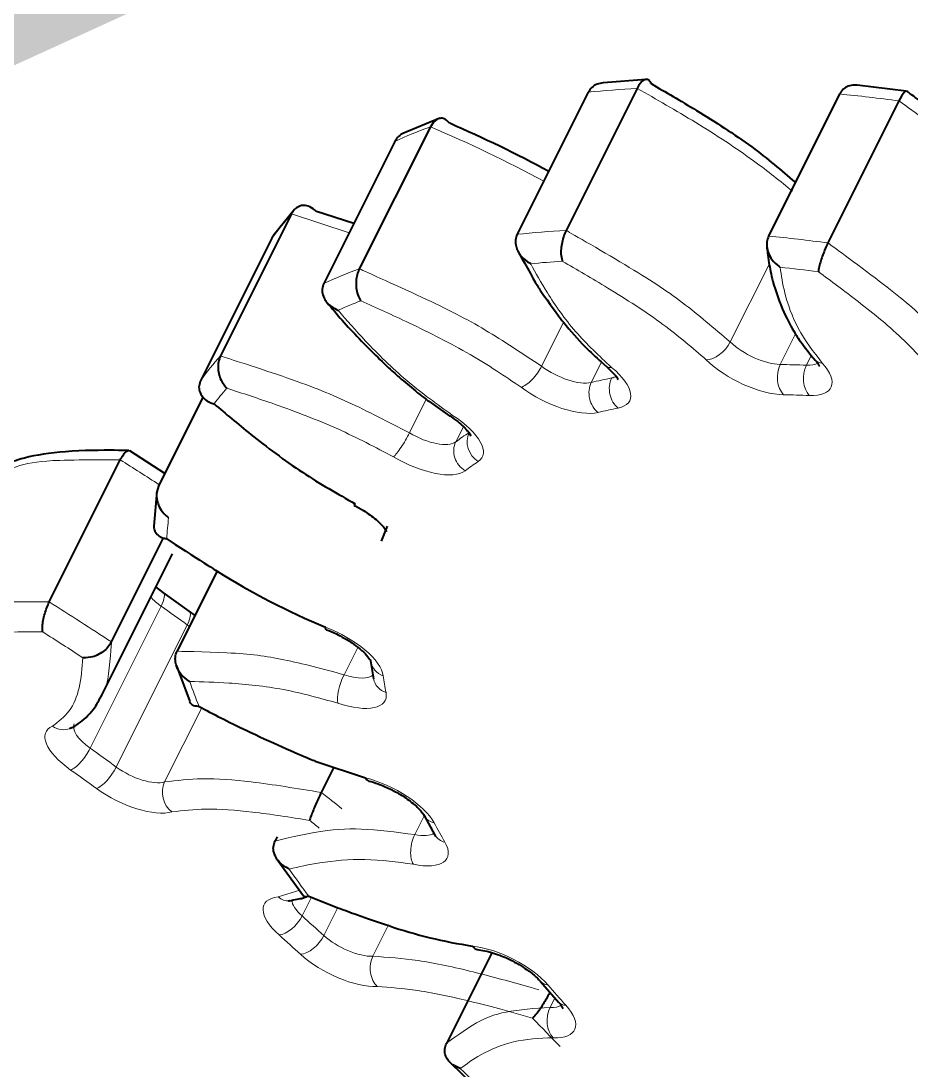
# Model space of a CAD drawing. Header units: inches. Extents: x 0 to 11, y 0 to 8.5.
# Drawn here: x 3.9748 to 4.0772, y 5.4853 to 5.6059 of the extents above; entities that cross this region are included whole.
import ezdxf

# ---------------------------------------------------------------- set-up
doc = ezdxf.new("R2010")
doc.units = ezdxf.units.IN
doc.header["$LTSCALE"] = 0.5
doc.header["$MEASUREMENT"] = 0
for name, color, linetype, lineweight in [('ANNOTATION_LINES', 7, 'Continuous', 13), ('TANGENT_LINES', 7, 'Continuous', 15), ('Visible', 7, 'Continuous', 40)]:
    doc.layers.add(name, color=color, linetype=linetype, lineweight=lineweight)

msp = doc.modelspace()

# ---------------------------------------------------------------- linework, layer by layer
at = {"layer": 'ANNOTATION_LINES', "color": 7}
msp.add_solid([(4.069294567751205, 5.644252962563418), (3.903289779908993, 5.568474268899156), (4.035744462355108, 5.693996207611473)], dxfattribs=at)
at = {"layer": 'TANGENT_LINES'}
for p, q in [((4.012555431513212, 5.581539012803782), (4.005937357886813, 5.583704758058586)), ((4.060913044313452, 5.578036943492079), (4.056385682866599, 5.568982220598372)), ((4.037212084505414, 5.571236587220636), (4.034690517985331, 5.56619345418047)), ((4.06212674468572, 5.566392377099161), (4.063897398850543, 5.569933685428805)), ((4.040400163753087, 5.564324844256578), (4.041605419086232, 5.56673535492287)), ((4.065729157228382, 5.567499473577178), (4.065133859322959, 5.566308877766332)), ((4.021432699358824, 5.562390280200675), (4.019497924741295, 5.558520730965616)), ((4.024817396415489, 5.557490766250828), (4.0256908575428, 5.559237688505452)), ((3.982779223576057, 5.522274361094359), (3.990944189385334, 5.538604292712914)), ((3.993953174976242, 5.536446758063954), (3.985788209166965, 5.5201168264454)), ((4.013542963647605, 5.533873713086122), (4.011970317268362, 5.530728420327636)), ((3.991344129008066, 5.518398371668832), (3.995610131020508, 5.526930375693715)), ((4.021189427555957, 5.514517400503592), (4.020108290301593, 5.512355125994864)), ((4.004385274415985, 5.505186400177811), (4.006885438160717, 5.505975446759578)), ((4.007149447794053, 5.502995699995811), (4.008224336309481, 5.505145477026666)), ((4.011270770747891, 5.503979714643769), (4.009649694017212, 5.500737561182411)), ((4.015295202256733, 5.498364971907248), (4.017092548228868, 5.501959663851517)), ((4.03336138184038, 5.494805413478409), (4.034380297289797, 5.494502287722213)), ((4.036216175915829, 5.493582906926005), (4.035665089967106, 5.49248073502856)), ((4.033655028033913, 5.491231445805414), (4.030166974037106, 5.492233307027711))]:
    msp.add_line(p, q, dxfattribs=at)
msp.add_arc((3.960783026066054, 5.449304974944078), 0.1568069236963524, 61.77371429054069, 67.06217956984374, dxfattribs=at)
for centre, major_axis, ratio, start_param, end_param in [((4.146344120316183, 5.504795056463445), (0.1448972049419864, -0.07244860247099312), 0.4082482904638629, 2.520919657879242, 2.574225002647992), ((4.146344120316183, 5.504795056463445), (0.1448972049419864, -0.07244860247099312), 0.4082482904638629, 2.269592245592056, 2.322897590360815), ((4.146344120316183, 5.504795056463445), (0.1448972049419864, -0.07244860247099312), 0.4082482904638629, 2.772247070166425, 2.825552414935181), ((4.137158533780746, 5.486423883392572), (0.1426611369644866, -0.07133056848224323), 0.4082482904638629, 2.530121365472697, 2.56502329505453), ((4.137158533780746, 5.486423883392572), (0.1426611369644866, -0.07133056848224323), 0.4082482904638629, 2.278793953185513, 2.313695882767347), ((4.137158533780746, 5.486423883392572), (0.1426611369644866, -0.07133056848224323), 0.4082482904638629, 2.781448777759882, 2.81635070734171), ((4.059565652415995, 5.569016605362522), (0.00406622126717568, -0.002033110633587837), 0.4082482904638629, 10.32395574186073, 11.86200994406079), ((4.062674032720813, 5.56893029415961), (0.00406622126717568, -0.002033110633587837), 0.4082482904638629, 11.83136322571848, 12.32675826857296), ((4.067976653783212, 5.568592905679638), (-0.00186001494451211, -0.001670432400964377), 0.63400513559344, 0.009534241699434566, 0.5561382319285867), ((4.037107421051705, 5.566879447607421), (0.00406622126717568, -0.002033110633587837), 0.4082482904638629, 10.57528315414798, 12.11333735634777), ((4.043761369407375, 5.568090916320446), (-0.001594110300696407, -0.00192582770496574), 0.4507500995851274, 0.02274435513844759, 0.475006351867211), ((4.063535122645373, 5.564949279835194), (3.946022595776635e-05, 0.002499688558714339), 0.6956311118789915, 0.9663883829508965, 2.537184709745546), ((4.066486549974514, 5.564867326786305), (9.860485932524546e-05, 0.002498054659473537), 0.6771912061038367, 0.9826369851649859, 2.553433311959735), ((4.042210885804083, 5.562920034637844), (-0.0005801882057443216, 0.002431744568394302), 0.8207837955699774, 0.7746417835002811, 2.345438110295426), ((4.044511890511896, 5.563423315795165), (-0.0004893705469751042, 0.002451635467958744), 0.8081551253471186, 0.8049369129552193, 2.375733239750372), ((4.0395307901262, 5.567409492586594), (0.00406622126717568, -0.002033110633587837), 0.4082482904638629, 12.0826906380057, 12.32744148923247), ((4.137158533780746, 5.486423883392572), (0.1426611369644866, -0.07133056848224323), 0.4082482904638629, 3.032776190047069, 3.067678119628894), ((4.13715853378074, 5.486423883392579), (0.1185116028074783, -0.05925580140373909), 0.408248290463863, 2.406585264948912, 2.437231983291136), ((4.025478701713665, 5.562585745639669), (-0.001357551445371654, -0.002099298471673177), 0.2391727770769717, 0.02943699766433711, 0.4339423671272915), ((4.137158533780737, 5.486423883392578), (0.1185116028074783, -0.05925580140373909), 0.408248290463863, 2.657912677236088, 2.688559395578316), ((4.020999898416239, 5.559815229565445), (0.00406622126717568, -0.002033110633587837), 0.4082482904638629, 10.82661056643501, 12.3646647686351), ((4.028422689730185, 5.557269405989678), (-0.001373934667598803, 0.00208861282414194), 0.8883396858781984, 0.4754915235314642, 2.046287850325811), ((4.026916688231996, 5.556212513632199), (-0.00149857962802511, 0.002001064491331583), 0.8943636147536561, 0.4211693533555216, 1.991965680150597), ((3.916798912643274, 5.510516682202664), (0.1605177369562349, -0.08025886847811749), 0.4082482904638632, 1.30403924322277, 1.334353951703166), ((4.137158533780736, 5.486423883392578), (0.1185116028074783, -0.05925580140373909), 0.408248290463863, 2.909240089523275, 2.939886807865503), ((4.137158533780746, 5.486423883392572), (0.1426611369644866, -0.07133056848224323), 0.4082482904638629, 9.567288909513834, 9.602190839095664), ((3.916798912643274, 5.510516682202664), (0.1364400764128, -0.06822003820640003), 0.4082482904638631, 1.184925788995428, 1.210664336851371), ((3.907613326107838, 5.492145509131791), (0.1582816689787351, -0.07914083448936758), 0.4082482904638632, 1.294060107384448, 1.325929493718781), ((4.017511112515618, 5.532650225269063), (-0.002478037628523285, -0.0003306501347689086), 0.8797247956624288, 0.02378399937330176, 1.032525924938342), ((4.011422726848172, 5.532962791104163), (0.00406622126717568, -0.002033110633587837), 0.4082482904638629, 11.3292653910096, 12.43217988357235), ((4.137158533780736, 5.486423883392575), (0.1185116028074783, -0.05925580140373909), 0.408248290463863, 9.695080221277223, 9.725726939619449), ((4.137158533780746, 5.486423883392572), (0.1426611369644866, -0.07133056848224323), 0.4082482904638629, 9.818616321801013, 9.853518251382848), ((3.98493943614175, 5.523092689811043), (0.003975163091728432, -0.001987581545864217), 0.4082482904638632, 9.42871823302778, 10.63544229762067), ((3.907613326107837, 5.492145509131791), (0.1342040084353002, -0.06710200421765011), 0.4082482904638631, 1.184925788995428, 1.21066433685137), ((3.988036088119097, 5.520872295683175), (0.003975163091728432, -0.001987581545864217), 0.4082482904638632, 10.60970374976464, 12.15028985603787), ((3.993204934245335, 5.517006765302102), (-0.0006961985817663606, 0.002401105481803437), 0.8349848136873557, 0.7348946690820295, 2.305690995876926), ((3.907613326107838, 5.492145509131791), (0.1582816689787351, -0.07914083448936758), 0.4082482904638632, 1.092702819411829, 1.101530018462366), ((4.137158533780736, 5.486423883392574), (0.1185116028074783, -0.05925580140373909), 0.408248290463863, 9.946407633564409, 9.977054351906636), ((4.018554846827567, 5.514861808149739), (0.00406622126717568, -0.002033110633587837), 0.4082482904638629, 11.58059280329683, 12.33740645446259), ((4.137158533780746, 5.486423883392572), (0.1426611369644866, -0.07133056848224323), 0.4082482904638629, 10.0699437340882, 10.10484566367002), ((4.01001968353179, 5.503252347540278), (0.003975163091728432, -0.001987581545864217), 0.4082482904638632, 9.653190351510922, 10.41104282236409), ((3.907613326107837, 5.492145509131791), (0.1342040084353002, -0.06710200421765011), 0.4082482904638631, 0.9605263137390155, 0.9862648615949553), ((4.012592774089017, 5.500928418159305), (0.003975163091728432, -0.001987581545864217), 0.4082482904638632, 10.38530427450822, 11.92589038078144), ((4.016815344436533, 5.496923008409401), (-9.368407461396981e-05, 0.002498244042155154), 0.7319480100954237, 0.9283368451399524, 2.499133171934956), ((4.137158533780737, 5.486423883392573), (0.1185116028074783, -0.05925580140373909), 0.408248290463863, 10.19773504585158, 10.22838176419382), ((4.033203402005883, 5.495102224503061), (0.00406622126717568, -0.002033110633587837), 0.4082482904638629, 11.83192021558406, 12.32672819604899), ((3.907613326107838, 5.492145509131791), (0.1582816689787351, -0.07914083448936758), 0.4082482904638632, 0.8452611568716194, 0.8771305432059542), ((4.137158533780746, 5.486423883392572), (0.1426611369644866, -0.07133056848224323), 0.4082482904638629, 10.32127114637539, 10.35617307595721)]:
    msp.add_ellipse(centre, major_axis=major_axis, ratio=ratio, start_param=start_param, end_param=end_param, dxfattribs=at)
at = {"layer": 'TANGENT_LINES', "extrusion": (0, 0, -1)}
for centre, major_axis, ratio, start_param, end_param in [((4.138179154506906, 5.488465124844891), (-0.1448972049419864, 0.07244860247099312), 0.4082482904638629, 0.5673676509417961, 0.6206729957105506), ((4.138179154506906, 5.488465124844891), (-0.1448972049419864, 0.07244860247099312), 0.4082482904638629, 0.8186950632289794, 0.8720004079977316), ((4.138179154506906, 5.488465124844891), (-0.1448972049419864, 0.07244860247099312), 0.4082482904638629, 0.3160402386546147, 0.3693455834233694), ((4.054636976239089, 5.568963311969211), (0.001753641602154131, 0.001781780326301279), 0.5680374267507105, 1.051755737287168, 2.62255206408191), ((4.138179154506906, 5.488465124844891), (-0.1448972049419864, 0.07244860247099312), 0.4082482904638629, 0.06471282636743064, 0.1180181711361839), ((4.058545031689835, 5.566975363910203), (-0.00630228924467547, 0.003151144622337732), 0.4082482904638629, 10.12913863106824, 11.66719283326799), ((4.061653411994653, 5.566889052707291), (-0.00630228924467547, 0.003151144622337732), 0.4082482904638629, 2.338545840030944, 3.876600042230787), ((4.033361431544544, 5.565816217470023), (0.001501232562479884, 0.001999074984424067), 0.3724753170076257, 1.115305924413328, 2.686102251208544), ((4.038510169400039, 5.565368251134275), (-0.00630228924467547, 0.003151144622337732), 0.4082482904638629, 2.087218427743757, 3.625272629943541), ((4.138179154506899, 5.488465124844898), (-0.1207476707849781, 0.06037383539248899), 0.4082482904638629, 0.7043606702986592, 0.735007388640888), ((4.138179154506897, 5.488465124844898), (-0.1207476707849781, 0.06037383539248899), 0.4082482904638629, 0.4530332580114703, 0.4836799763537017), ((4.036086800325545, 5.564838206155102), (-0.00630228924467547, 0.003151144622337732), 0.4082482904638629, 9.877811218780991, 11.41586542098097), ((4.021565366342771, 5.558887084598974), (-0.00630228924467547, 0.003151144622337732), 0.4082482904638629, 1.835891015456542, 3.373945217656309), ((4.018671969876343, 5.557808869343779), (0.001270683034475453, 0.002152989694795647), 0.1535092132285491, 1.14489120778502, 2.715687534580117), ((4.138179154506896, 5.488465124844897), (-0.1207476707849781, 0.06037383539248899), 0.4082482904638629, 0.2017058457242904, 0.2323525640665174), ((4.019979277690079, 5.557773988113127), (-0.00630228924467547, 0.003151144622337732), 0.4082482904638629, 9.626483806493743, 11.16453800869363), ((3.989729048765622, 5.538143974835075), (0.001444806560321228, 0.002040228909522836), 0.321693669857449, 12.55483224289213, 13.6913805890237), ((3.908633946833997, 5.49418675058411), (-0.1605177369562349, 0.08025886847811749), 0.4082482904638632, 1.807238701886631, 1.855957004189742), ((3.993104401951027, 5.539422621429598), (-0.003975163091728432, 0.001987581545864217), 0.4082482904638632, 11.35570627750801, 11.76650190368842), ((3.99268872115984, 5.536021799255575), (0.00146881237281644, 0.002023015129320921), 0.3435734043179808, 0.007642338811512351, 1.121079025557355), ((3.996201053928374, 5.537202227301729), (-0.003975163091728432, 0.001987581545864217), 0.4082482904638632, 11.31093771732544, 11.38144482536375), ((4.010073525980186, 5.532958688626918), (-0.00630228924467547, 0.003151144622337732), 0.4082482904638629, 1.333236190882188, 2.871290393082065), ((4.012271444364728, 5.529499710767833), (-0.0007936748539088787, -0.002370670838870871), 0.2989951287497923, 0.4420784524304643, 2.012874779225196), ((4.017823101498722, 5.530715948554282), (0.002456699062491036, 0.0004632814655861657), 0.8718425081146185, 2.15613819539804, 3.14148968040778), ((4.010402106122013, 5.530921549651843), (-0.00630228924467547, 0.003151144622337732), 0.4082482904638629, 9.123828981919342, 10.66188318411935), ((3.98391881541559, 5.521051448358724), (-0.006211231069228223, 0.003105615534614112), 0.4082482904638632, 11.35570627750778, 12.89629238378097), ((3.979473939190126, 5.526852308493075), (0.0009946763887641098, -0.002293603906875637), 0.8636376918783619, 12.56522188019391, 13.51024115930441), ((3.981564082956345, 5.521814043216521), (0.001444806560321229, 0.002040228909522837), 0.321693669857449, 1.125009974664146, 2.695806301459105), ((3.908633946833997, 5.49418675058411), (-0.1364400764128, 0.06822003820640003), 0.4082482904638631, 1.930928316738421, 1.956666864594359), ((3.984523755350563, 5.519691867637021), (0.001468812372816437, 0.002023015129320923), 0.3435734043179847, 1.121079025557398, 2.691875352352159), ((4.016248563268883, 5.515140635667058), (-0.00630228924467547, 0.003151144622337732), 0.4082482904638629, 1.081908778594953, 2.61996298079491), ((3.987015467392937, 5.518831054230856), (-0.006211231069228223, 0.003105615534614112), 0.4082482904638632, 9.84085871909063, 11.38144482536369), ((3.908633946833997, 5.49418675058411), (-0.1605177369562349, 0.08025886847811749), 0.4082482904638632, 2.031638177143045, 2.050008990104199), ((4.023374350609129, 5.515731868021625), (0.002206395171098828, 0.001175508549076432), 0.7914666501511864, 2.410166082010424, 3.106471977705062), ((4.020962549078695, 5.510976668865259), (-0.000495581246062804, -0.002450387567008707), 0.5041008549480183, 0.4923566547134707, 2.063152981508843), ((4.02459509583586, 5.513528947435662), (0.002166997366021665, 0.001246644462409057), 0.777156666248869, 2.43568271341466, 3.142104487227544), ((4.017534226101407, 5.512820566697419), (-0.00630228924467547, 0.003151144622337732), 0.4082482904638629, 8.872501569632131, 10.41055577183198), ((4.00899906280563, 5.501211106087958), (-0.006211231069228223, 0.003105615534614112), 0.4082482904638632, 11.58010575276428, 13.12069185903735), ((4.005405895142146, 5.507227641630131), (0.0002976611501197372, -0.002482216316058977), 0.7761757283708044, 12.56565165908257, 13.27064651674973), ((4.005534912220813, 5.502851333250989), (0.001662463746700902, 0.001867140672500388), 0.5037301194255618, 1.078573972401182, 2.649370299195946), ((3.908633946833997, 5.49418675058411), (-0.1364400764128, 0.06822003820640003), 0.4082482904638631, 2.155327791994835, 2.181066339850775), ((4.007994182796182, 5.500630202272986), (0.001688940522667532, 0.001843225409680414), 0.5231560641679354, 1.07124531613548, 2.642041642930008), ((4.030020818680606, 5.495518203548965), (-0.00630228924467547, 0.003151144622337732), 0.4082482904638629, 0.8305813663078573, 2.368635568507707), ((4.011572153362858, 5.498887176706986), (-0.006211231069228223, 0.003105615534614112), 0.4082482904638632, 10.06525819434707, 11.60584430062018), ((4.036451196754069, 5.497100241020325), (0.001894654582204354, 0.001631037710824629), 0.6534777442002216, 2.571943930294443, 3.12442380079785), ((4.038503994312246, 5.494767094165373), (0.001859379912424098, 0.0016711392345564), 0.633639212860415, 2.585695324735364, 3.14130423009138), ((4.037018804204235, 5.491039143860219), (-9.755523343013755e-05, -0.002498095870143977), 0.6775320704766074, 0.5884439512892057, 2.159240278084004), ((4.032182781279724, 5.493060983050741), (-0.00630228924467547, 0.003151144622337732), 0.4082482904638629, 2.337988850165481, 3.87604305236538)]:
    msp.add_ellipse(centre, major_axis=major_axis, ratio=ratio, start_param=start_param, end_param=end_param, dxfattribs=at)
at = {"layer": 'TANGENT_LINES'}
for points, knots in [([(4.063536049415948, 5.586302667100838), (4.062135099429511, 5.587448916489288), (4.059075715143844, 5.589952087480709), (4.052376507144232, 5.594313908563926), (4.047899756407447, 5.596865295403497), (4.045673577232288, 5.598134037976845)], [0, 0, 0, 0, 0.298084361338843, 0.6509544378546038, 1, 1, 1, 1]), ([(4.091385198195651, 5.583041733387472), (4.090079068833175, 5.584574209397015), (4.087352351022481, 5.587773455773166), (4.08167323367979, 5.592393673261927), (4.077744616545736, 5.595256485297634), (4.075776963608979, 5.596690328382169)], [0, 0, 0, 0, 0.3145668615298002, 0.656699932357512, 1, 1, 1, 1]), ([(4.037508611423011, 5.58180410635829), (4.037508687300141, 5.58180406613571), (4.037517501618593, 5.581799393652391), (4.045280175412233, 5.577351739591371), (4.050743659560651, 5.57377816112807), (4.054541647455689, 5.570549722837517), (4.056385682866599, 5.568982220598372)], [0, 0, 0, 0, 0.002919879866513554, 0.3391898312980249, 0.6791571261805761, 1, 1, 1, 1]), ([(4.067611997799702, 5.580360396763615), (4.067612065402826, 5.580360351229619), (4.067619872676076, 5.580355092650989), (4.074399049466292, 5.575414417137058), (4.078985800207303, 5.57159046569108), (4.081848815130771, 5.568291868140085), (4.083220232386373, 5.566711801768918)], [0, 0, 0, 0, 0.002989558348782556, 0.345254739193914, 0.6863694487467145, 1, 1, 1, 1]), ([(4.01373072550864, 5.577382984467718), (4.013730805040717, 5.577382952278381), (4.013740096536694, 5.577379191693955), (4.022006310358766, 5.573716412911323), (4.028017187038129, 5.570616921488288), (4.032491323849295, 5.567651206454599), (4.034690517985331, 5.56619345418047)], [0, 0, 0, 0, 0.00285489932317823, 0.333529391322144, 0.6724064738508262, 1, 1, 1, 1]), ([(4.033435428485425, 5.577973231210698), (4.034024920161979, 5.576892549253268), (4.035316832018268, 5.574524159860826), (4.038492413498801, 5.569989098482773), (4.041309383890606, 5.567376960031651), (4.042740748681215, 5.566049674868127)], [0, 0, 0, 0, 0.2921849479964971, 0.6403435596455038, 1, 1, 1, 1]), ([(4.053616355512929, 5.566922070516891), (4.052042546048855, 5.568282507032652), (4.048757347883103, 5.571122306670551), (4.042333827067622, 5.575212708598573), (4.038754306096019, 5.577285639382941), (4.037064318315008, 5.578264325560297)], [0, 0, 0, 0, 0.3267975508540399, 0.6821630820915603, 1, 1, 1, 1]), ([(4.062106397717924, 5.57756897564017), (4.062247943091207, 5.576621354332227), (4.062559376241954, 5.574536364319454), (4.064012476339086, 5.570368933295603), (4.065956085907456, 5.567848417675545), (4.066956033057052, 5.566551664227318)], [0, 0, 0, 0, 0.2880135419060956, 0.6336976104107316, 1, 1, 1, 1]), ([(4.080141162514681, 5.565011167867435), (4.078977136341403, 5.566380765700057), (4.076514034240081, 5.569278861444761), (4.071096458786799, 5.573672555766816), (4.067985075917094, 5.575965079272377), (4.066505911504226, 5.57705495452306)], [0, 0, 0, 0, 0.3197555271055486, 0.6766089361251898, 1, 1, 1, 1]), ([(4.032340810818384, 5.563774976017704), (4.030458410860756, 5.565042920176341), (4.026577406331181, 5.56765708142458), (4.019533821529249, 5.571181257668322), (4.015706919332747, 5.572897885361331), (4.013912012804276, 5.573703023850618)], [0, 0, 0, 0, 0.3333796107983573, 0.6873394648850236, 1, 1, 1, 1]), ([(4.011281763425528, 5.572625104562865), (4.012278918218384, 5.571482040604657), (4.014446803977958, 5.568996937895397), (4.019125649120956, 5.564364056515105), (4.022677497004, 5.561819913582006), (4.024458080987504, 5.56054450418735)], [0, 0, 0, 0, 0.2981229599779614, 0.6481406138424513, 1, 1, 1, 1]), ([(3.997772392077536, 5.567374826440031), (3.997772470339577, 5.567374804533207), (3.99778166708223, 5.567372230214716), (4.006035908717988, 5.564738837860861), (4.012226117209561, 5.562308208899685), (4.017082617348295, 5.559778729532693), (4.019497924741295, 5.558520730965616)], [0, 0, 0, 0, 0.002790807279827191, 0.3279538322912064, 0.6657679335047402, 1, 1, 1, 1]), ([(4.017651349150184, 5.55576762789146), (4.015579865644828, 5.556866049950984), (4.011359207594354, 5.559104090416361), (4.004126786596017, 5.561832640910398), (4.00029089544873, 5.563077614788646), (3.998503739475494, 5.563657652755733)], [0, 0, 0, 0, 0.3398420931028209, 0.6924299722569823, 1, 1, 1, 1]), ([(3.986253391797248, 5.555424257352843), (3.98625333401981, 5.555424262730395), (3.986245974837655, 5.555424947675718), (3.978531361788771, 5.55549858248241), (3.974895364344778, 5.55497669794126), (3.972515954719816, 5.554000929532186), (3.971410587666825, 5.553547631268858)], [0, 0, 0, 0, 0.003123840629365292, 0.3978873596042848, 0.720285457408764, 1, 1, 1, 1]), ([(3.963245621857548, 5.537217699650303), (3.964296045501743, 5.537671514261505), (3.966557184118568, 5.538648394159382), (3.971261946750983, 5.53916024153066), (3.975664819118311, 5.539117727838266), (3.97808842598797, 5.539094325734289)], [0, 0, 0, 0, 0.2805875899734973, 0.6039919594316743, 1, 1, 1, 1]), ([(3.977330414479494, 5.535650258056264), (3.975408566672756, 5.535652681128593), (3.971784189097693, 5.535657250756313), (3.96730823870286, 5.53517876072328), (3.965266535017398, 5.534304611303702), (3.964333160881483, 5.533904989916441)], [0, 0, 0, 0, 0.379950401840025, 0.7165415030458213, 1, 1, 1, 1]), ([(3.985231812514777, 5.534493710920572), (3.985231818707689, 5.534493678697756), (3.98523260805107, 5.534489571603971), (3.984969348134891, 5.529856531598115), (3.984377592583935, 5.528832013858639), (3.984139902366916, 5.528420496225316)], [0, 0, 0, 0, 0.004709130296415971, 0.6002219118444081, 1, 1, 1, 1]), ([(3.978453318463966, 5.524811067040756), (3.979142459842184, 5.525340158841138), (3.980561433514279, 5.52642958309949), (3.981686480032581, 5.529244192471948), (3.981851976801509, 5.531502312378921), (3.981938471762919, 5.532682492484427)], [0, 0, 0, 0, 0.3106998937972675, 0.6397453166452688, 1, 1, 1, 1]), ([(3.992770929910423, 5.53342434058767), (3.99277099108252, 5.533424343514621), (3.992778274986174, 5.533424692033529), (3.999476260456227, 5.533327619438571), (4.004898749490338, 5.532637584992435), (4.009582777884559, 5.531373002402001), (4.011970317268361, 5.530728420327636)], [0, 0, 0, 0, 0.002652341448488384, 0.3158204572300407, 0.6512605248144299, 1, 1, 1, 1]), ([(4.011250823638568, 5.527458469315514), (4.009195565334433, 5.528035747113854), (4.005110535983684, 5.529183143888758), (3.998826384624713, 5.529838847826047), (3.99568584864859, 5.529911180353949), (3.994244504306883, 5.529944377260658)], [0, 0, 0, 0, 0.3539406072516098, 0.7034919971542771, 1, 1, 1, 1]), ([(3.991344129008066, 5.518398371668832), (3.992760600303572, 5.518567804092546), (3.99578427310013, 5.518929483296398), (4.001444512881322, 5.518491276963311), (4.006564345498758, 5.517650165894629), (4.009363945376527, 5.517190233974775)], [0, 0, 0, 0, 0.2854104627176771, 0.6092519168656836, 1, 1, 1, 1]), ([(4.008009872278946, 5.513988501349944), (4.005782282627441, 5.514340464032006), (4.001554322705949, 5.515008488375093), (3.996166247389736, 5.515433766555605), (3.993440769085562, 5.515113272700787), (3.992184313519175, 5.514965523849783)], [0, 0, 0, 0, 0.3750859939727793, 0.7119123347328594, 1, 1, 1, 1]), ([(4.004042061436465, 5.511615246650252), (4.004042107357087, 5.511615262629387), (4.004047605284569, 5.511617175759482), (4.009271689427209, 5.512875814144396), (4.013807050205711, 5.513149250604414), (4.017961770799198, 5.512625644803192), (4.020108290301592, 5.512355125994864)], [0, 0, 0, 0, 0.002584701496476065, 0.3094579506821915, 0.6432342578206619, 1, 1, 1, 1]), ([(4.019941928352535, 5.50893542741294), (4.018088031412127, 5.509195708384188), (4.014453046649836, 5.509706048168335), (4.009250241881688, 5.509208786079373), (4.006784257620777, 5.508649513427415), (4.00566116587707, 5.508394801948575)], [0, 0, 0, 0, 0.3617678050760662, 0.7093277033236288, 1, 1, 1, 1]), ([(4.015295202256732, 5.498364971907248), (4.016985756792154, 5.498248950870581), (4.020556111753927, 5.498003921044415), (4.026875890568605, 5.49661523437081), (4.031180800874028, 5.495413919576883), (4.03336138184038, 5.494805413478409)], [0, 0, 0, 0, 0.3073773544083734, 0.6491634782868412, 1, 1, 1, 1]), ([(4.030166974037106, 5.492233307027711), (4.029034796250503, 5.492535817729019), (4.026462186245362, 5.493223202754636), (4.020439847015822, 5.494570283612801), (4.017271127965607, 5.494782765207356), (4.015794723710373, 5.494881766957081)], [0, 0, 0, 0, 0.2956643154592485, 0.6718282102988973, 1, 1, 1, 1]), ([(4.023741519841844, 5.488351545419611), (4.023741546528254, 5.488351573135234), (4.023744723171268, 5.48835487229155), (4.027098316762037, 5.490890782271824), (4.03049598267492, 5.492142512496626), (4.033891793094761, 5.492364705524018), (4.035665089967106, 5.49248073502856)], [0, 0, 0, 0, 0.002578343178115975, 0.306915606600436, 0.6380703763949669, 1, 1, 1, 1]), ([(4.035998183478075, 5.488997902407899), (4.034455015279603, 5.488930238962501), (4.031461687003763, 5.488798990207796), (4.027671148138397, 5.487148271980507), (4.026069383036587, 5.485991330363682), (4.025340290686135, 5.485464713020233)], [0, 0, 0, 0, 0.3669933424451893, 0.7118676694313867, 1, 1, 1, 1])]:
    msp.add_open_spline(points, degree=3, knots=knots, dxfattribs=at)
at = {"layer": 'Visible'}
for p, q in [((4.04670040946441, 5.599167693892469), (4.041764949770574, 5.59877112935388)), ((4.045673577232288, 5.598134037976845), (4.037508611423011, 5.58180410635829)), ((4.07660268119883, 5.597828943277581), (4.070955909175399, 5.598488421099725)), ((4.076621067654822, 5.597826448474689), (4.076541744438051, 5.597809175085141)), ((4.040044722333585, 5.597682514802355), (4.031879756524308, 5.581352583183801)), ((4.06895277607756, 5.597487638418835), (4.060787810268282, 5.581157706800281)), ((4.07577696360898, 5.596690328382169), (4.067611997799702, 5.580360396763615)), ((4.022989170132432, 5.594700130109466), (4.018728801336578, 5.592953898428382)), ((4.021895691317917, 5.593712916086273), (4.01373072550864, 5.577382984467718)), ((4.017815850706696, 5.592040930562266), (4.009650884897419, 5.575710998943712)), ((4.005937357886813, 5.583704758058586), (3.997772392077536, 5.567374826440031)), ((4.006284495271291, 5.584201494307144), (4.003818258584749, 5.581178725139083)), ((4.00625562786433, 5.584170278756876), (4.005937357886813, 5.583704758058586)), ((4.00870994673709, 5.584070067278926), (4.013092376294715, 5.582625862162086)), ((4.003662882953281, 5.580917367184669), (3.995497917144004, 5.564587435566114)), ((4.060578653433691, 5.579984389133688), (4.060579454237997, 5.579975916134772)), ((4.04154869169651, 5.566689650723579), (4.042202020420699, 5.566136314954543)), ((4.065635803366638, 5.567475525791694), (4.066146618272247, 5.566889091618767)), ((4.0661166388387, 5.566922473278673), (4.066401279270178, 5.566573464287278)), ((4.042167259106678, 5.566165088615481), (4.043196479321695, 5.565134880695643)), ((4.018798278513972, 5.564499459408142), (4.020173894926514, 5.563350601596076)), ((3.995755932850192, 5.562647683532283), (3.99063633190982, 5.552408481651539)), ((4.021715938359365, 5.562156553816045), (4.024155188745855, 5.560464435612753)), ((4.026316477492468, 5.558567020462097), (4.026535816084195, 5.558191226559579)), ((3.9871408770332, 5.556492496057527), (3.98733664627188, 5.556460774854227)), ((3.991380900630861, 5.553870064475444), (3.987344233122779, 5.556456091830717)), ((3.97808842598797, 5.539094325734289), (3.986253391797248, 5.555424257352843)), ((3.99063633190982, 5.552408481651539), (3.990435720417597, 5.551757453878379)), ((3.990443358130977, 5.551809331740631), (3.99009249539368, 5.547803487010976)), ((4.016944320294019, 5.547805268298863), (4.016258805383924, 5.546088006086522)), ((3.985231812514778, 5.534493710920572), (3.991180978991323, 5.546392043873662)), ((3.991597360394317, 5.546356203023905), (3.992575387886776, 5.545701764091452)), ((3.984082973901096, 5.528304508226024), (3.992247939710373, 5.544634439844579)), ((3.997389392396729, 5.542661265560283), (3.992770929910423, 5.533424340587669)), ((3.991173855325944, 5.540184203744598), (3.99034623470839, 5.540832209766108)), ((3.994157533532656, 5.538044814384897), (3.991173855325944, 5.540184203744598)), ((3.994834334643522, 5.537587175055913), (3.994157533532656, 5.538044814384897)), ((3.992701461131228, 5.531763523761228), (3.994230111896988, 5.527634028538755)), ((4.015033074887095, 5.532319575134294), (4.01536640243623, 5.530252667088696)), ((4.008661426128256, 5.520807418764088), (4.014424480056473, 5.51889205076663)), ((4.009363945376528, 5.517190233974775), (4.010826876922814, 5.520116097067348)), ((4.021167955438029, 5.514556359472548), (4.022428098469838, 5.512282302973254)), ((4.022428098469838, 5.512282302973254), (4.022504675842831, 5.512124708658025)), ((4.004282162691561, 5.512095449160445), (4.004042061436466, 5.511615246650252)), ((4.004283855412909, 5.509505383870877), (4.007300381092126, 5.505324574007671)), ((4.007210759253744, 5.505050878616757), (4.00762652186998, 5.505181759108682)), ((4.007922846948863, 5.505260846309202), (4.011273416594715, 5.503948802754755)), ((4.02894912171245, 5.498766749160823), (4.023741519841844, 5.488351545419611)), ((4.034556542171865, 5.495469203309501), (4.036644614399822, 5.493095954930816)), ((4.036644614399822, 5.493095954930816), (4.036884605246171, 5.492807344335409)), ((4.024178612139353, 5.486148581196757), (4.028397829215921, 5.482068355859169))]:
    msp.add_line(p, q, dxfattribs=at)
at = {"layer": 'Visible', "flags": 128}
for points in [[(4.076541744438051, 5.597809175085141), (4.076541744438051, 5.597809175085141), (4.076336351540188, 5.597618462025365), (4.076077373123075, 5.597240924526308), (4.075776963608979, 5.596690328382169)], [(4.022676032778255, 5.59457706977384), (4.022676032778255, 5.59457706977384), (4.022254218269771, 5.594246691365876), (4.021895691317917, 5.593712916086273)]]:
    msp.add_lwpolyline(points, dxfattribs=at)
at = {"layer": 'Visible'}
for centre, radius, start, end in [((3.965117847837733, 5.457976046233295), 0.1483744520308268, 61.67935089943054, 66.56895605214967), ((4.040765927281484, 5.611339562319832), 0.0812538515592851, 237.7172251889873, 247.6291499667739), ((4.034817970360783, 5.553634674750096), 0.05469435790195497, 251.1128476833417, 261.4856447637695)]:
    msp.add_arc(centre, radius, start, end, dxfattribs=at)
at = {"layer": 'Visible', "extrusion": (0, 0, -1)}
for centre, major_axis, ratio, start_param, end_param in [((4.062801942048367, 5.585293243587765), (0.001753641602154132, 0.001781780326301279), 0.5680374267507139, 12.04733002485129, 12.0781738067661), ((4.010861335977228, 5.538242134273069), (-0.000892647904905725, -0.002335204427425451), 0.2148277311190675, 12.55794393440883, 12.99762201722542), ((3.979473939190126, 5.526852308493075), (0.0009946763887641098, -0.002293603906875637), 0.8636376918783619, 12.48780384454765, 12.56522188019391), ((4.023374350609129, 5.515731868021625), (0.002206395171098828, 0.001175508549076432), 0.7914666501511864, 3.106471977705062, 3.142095013035998), ((4.005405895142146, 5.507227641630131), (0.0002976611501197372, -0.002482216316058977), 0.7761757283708044, 12.52386022319848, 12.56565165908257)]:
    msp.add_ellipse(centre, major_axis=major_axis, ratio=ratio, start_param=start_param, end_param=end_param, dxfattribs=at)
at = {"layer": 'Visible'}
for centre, major_axis, ratio, start_param, end_param in [((4.146344120316183, 5.504795056463445), (0.1448972049419864, -0.07244860247099312), 0.4082482904638629, 3.023574482453608, 3.076879827222361), ((4.067976653783212, 5.568592905679638), (-0.00186001494451211, -0.001670432400964377), 0.63400513559344, 12.55338673110871, 12.5759048560586), ((4.043761369407375, 5.568090916320446), (-0.001594110300696407, -0.00192582770496574), 0.4507500995851274, 12.53727768470948, 12.58911496949762), ((4.025478701713665, 5.562585745639669), (-0.001357551445371654, -0.002099298471673177), 0.2391727770769717, 12.55645193955412, 12.5958076120235), ((4.014277417952225, 5.552423303757782), (-0.001130584669705089, -0.002229748484611624), 0.01256734936912268, 0.01185619658845911, 0.4205696558254395), ((4.015445100782633, 5.520933292218949), (0.0006180170811084822, 0.002422406837725273), 0.4287243951799106, 2.672716117840678, 3.143603473154524), ((4.027740697567809, 5.501584355799151), (0.0002662305896856603, 0.002485783834752256), 0.6156827287535713, 2.596981621413922, 3.134508614899838)]:
    msp.add_ellipse(centre, major_axis=major_axis, ratio=ratio, start_param=start_param, end_param=end_param, dxfattribs=at)
for points, knots in [([(4.046712242546591, 5.599168350517997), (4.046705516329315, 5.59916878854867), (4.046674620124186, 5.59917080059868), (4.04628877374703, 5.599035032530479), (4.045988120525458, 5.598680604171888), (4.045782855662245, 5.598323925655135), (4.045673577232288, 5.598134037976845)], [0, 0, 0, 0, 0.07429162522977527, 0.3412511368540491, 0.6492968140098139, 1, 1, 1, 1]), ([(4.047270525576605, 5.598676740083491), (4.047269570084041, 5.598680133375799), (4.047263821592727, 5.598700548303248), (4.047027459271405, 5.599153187810343), (4.046810032755574, 5.599163646565974), (4.046712242546591, 5.599168350517997)], [0, 0, 0, 0, 0.09884813357501593, 0.5946960332452906, 1, 1, 1, 1]), ([(4.041772095219976, 5.598771844396071), (4.041529312104929, 5.598727933316076), (4.041049394099988, 5.598641132724931), (4.040427117991761, 5.59826642069882), (4.040171895194086, 5.597876703678534), (4.040044722333585, 5.597682514802355)], [0, 0, 0, 0, 0.3393533621828928, 0.6708118417443483, 1, 1, 1, 1]), ([(4.047270525576605, 5.598676740083491), (4.048960513357615, 5.597698053906135), (4.052540034329218, 5.595625123121766), (4.058963555144699, 5.591534721193744), (4.062248753310452, 5.588694921555845), (4.063822562774526, 5.587334485040085)], [0, 0, 0, 0, 0.3178369179084395, 0.673202449145961, 1, 1, 1, 1]), ([(4.070961348682855, 5.598487788639971), (4.070856870678821, 5.598498134611825), (4.070603991300569, 5.598523176083035), (4.069898714426494, 5.598405034178706), (4.069328578059212, 5.598062749083919), (4.069078541115225, 5.597680103647831), (4.06895277607756, 5.597487638418835)], [0, 0, 0, 0, 0.192519556261498, 0.4659758399765034, 0.7313934191948275, 1, 1, 1, 1]), ([(4.091398569601578, 5.584782212370264), (4.091109294452481, 5.585189009985652), (4.090355297514983, 5.586249329743988), (4.087084493966147, 5.58960391294149), (4.083796036309076, 5.592452311670581), (4.077956068688847, 5.596890216749572), (4.076967798531712, 5.597589192976234), (4.076659396722782, 5.597807317070283)], [0, 0, 0, 0, 0.1375683571935014, 0.3585725228873103, 0.5925551114346616, 0.8728518312877792, 1, 1, 1, 1]), ([(4.024118220065873, 5.594115438373811), (4.024115800982806, 5.594119415987126), (4.024100704968745, 5.594144237832793), (4.023628860650125, 5.594647891776428), (4.023144984856742, 5.594733763057297), (4.022830506729224, 5.594628684921093), (4.022676032778255, 5.59457706977384)], [0, 0, 0, 0, 0.06467147948308441, 0.4035750474807597, 0.7070317112385723, 1, 1, 1, 1]), ([(4.018823108741119, 5.592996623205833), (4.018615314721604, 5.592878743796215), (4.018200046467818, 5.592643166387856), (4.017943850197461, 5.592241572752515), (4.017815850706696, 5.592040930562266)], [0, 0, 0, 0, 0.5003850345425871, 1, 1, 1, 1]), ([(4.00870994673709, 5.584070067278926), (4.008706218454178, 5.584074193955701), (4.008682551807911, 5.584100389553456), (4.008003839346856, 5.584627268483718), (4.007395642056665, 5.584692350773535), (4.006819889310147, 5.584631447118024), (4.006324899880184, 5.584251185266479), (4.006270966849893, 5.584188193982345), (4.00625562786433, 5.584170278756876)], [0, 0, 0, 0, 0.04494546092008, 0.2853078346769566, 0.5047467987346059, 0.7105341094283388, 0.9176735834670372, 1, 1, 1, 1]), ([(4.031879756524308, 5.581352583183801), (4.031799471807934, 5.581134849094811), (4.031638006265073, 5.580696950644571), (4.031716550817376, 5.57996812250616), (4.03187865958008, 5.579598380329247), (4.031956040293847, 5.579421888244044)], [0, 0, 0, 0, 0.3407574473028498, 0.6853183108512495, 1, 1, 1, 1]), ([(4.037508611423011, 5.58180410635829), (4.03741028186717, 5.581581804597481), (4.037212082001785, 5.581133717766516), (4.037020718976002, 5.580407088876241), (4.036920515197785, 5.579644780447499), (4.036879920814608, 5.578992303151043), (4.037051548591591, 5.578291301190465), (4.037062710240263, 5.578267722566497), (4.037064318315008, 5.578264325560298)], [0, 0, 0, 0, 0.194638894739322, 0.3923276415306363, 0.5895162318403412, 0.78508549934991, 0.969036959407527, 1, 1, 1, 1]), ([(4.060787810268282, 5.581157706800281), (4.060704246502732, 5.580924688862622), (4.060549762772474, 5.580493910283061), (4.060573933300375, 5.580135640958599), (4.060585029439642, 5.579971167665494)], [0, 0, 0, 0, 0.5409227587314205, 1, 1, 1, 1]), ([(4.060579454237997, 5.579975916134772), (4.060581045953635, 5.57995517107851), (4.060589716178572, 5.579842170803907), (4.060715374312665, 5.578880198880301), (4.06081796360847, 5.57809482972821)], [0, 0, 0, 0, 0.1835841225523489, 1, 1, 1, 1]), ([(4.060585029439642, 5.579971167665494), (4.060589891924463, 5.579908038789631), (4.060603821735883, 5.579727190238192), (4.060856271743562, 5.57892310391337), (4.061233560503799, 5.578275761766844), (4.06206399760451, 5.577592756753591), (4.062100760364913, 5.577572137483867), (4.062106397717924, 5.57756897564017)], [0, 0, 0, 0, 0.1368938089834882, 0.3921667654710619, 0.663723812718974, 0.9484340251857237, 1, 1, 1, 1]), ([(4.067611997799702, 5.580360396763615), (4.067507334607301, 5.580140350801847), (4.067296648516476, 5.57969740020553), (4.067020883885838, 5.579003935705188), (4.066781439006171, 5.57829106868498), (4.066600719145903, 5.577703373462395), (4.066506553399132, 5.577079364728453), (4.066505989574229, 5.577057923396616), (4.066505911504226, 5.57705495452306)], [0, 0, 0, 0, 0.1995282803278218, 0.4016486830448187, 0.6014986145497435, 0.7961743348805562, 0.9717772836215086, 1, 1, 1, 1]), ([(4.031953203067121, 5.579423836943327), (4.032968550950088, 5.577610361434374), (4.034253421844896, 5.575315500787114), (4.034472068079684, 5.574999154096266), (4.034517932759137, 5.574932795123354)], [0, 0, 0, 0, 0.7902333900394093, 1, 1, 1, 1]), ([(4.031956040293847, 5.579421888244044), (4.031990437561999, 5.579358270776616), (4.032037944797018, 5.579270406532193), (4.032050583724933, 5.579249837562954), (4.032054071528973, 5.579244161406362)], [0, 0, 0, 0, 0.7240427303045738, 1, 1, 1, 1]), ([(4.032054071528973, 5.579244161406362), (4.032191394215147, 5.579026582005881), (4.032476847611685, 5.578574298551378), (4.033389802468578, 5.577993498628981), (4.033429327951596, 5.577975941113499), (4.033435428485425, 5.577973231210699)], [0, 0, 0, 0, 0.4394475284124584, 0.913481909514579, 1, 1, 1, 1]), ([(4.01373072550864, 5.577382984467718), (4.013638328762676, 5.577159328549213), (4.013451751257978, 5.576707698324035), (4.013341609573708, 5.575958265801471), (4.013372284988986, 5.575165582776299), (4.013476328136537, 5.574467036287502), (4.013888173857914, 5.573730826758465), (4.013908931012176, 5.573706618085885), (4.013912012804276, 5.573703023850618)], [0, 0, 0, 0, 0.188553433360227, 0.3807474898764574, 0.5749511772885373, 0.7722462562317945, 0.9661856495597707, 1, 1, 1, 1]), ([(4.06081796360847, 5.57809482972821), (4.060937651015244, 5.577425468593614), (4.061212938286896, 5.575885903108347), (4.062464915778414, 5.572326409706702), (4.063405133082982, 5.570700315232386), (4.063839380807672, 5.569949289036448)], [0, 0, 0, 0, 0.2927554639872767, 0.6733528205966408, 1, 1, 1, 1]), ([(4.009650884897418, 5.575710998943712), (4.009572834756721, 5.575493089377934), (4.009417123813457, 5.575058357246383), (4.009482790653488, 5.57439046741944), (4.009819409514707, 5.573734410610763), (4.009954489356507, 5.573575919256153), (4.010005991521146, 5.573515490936647)], [0, 0, 0, 0, 0.2733699692048767, 0.5453762848378437, 0.8266646961146135, 1, 1, 1, 1]), ([(4.034517932759137, 5.574932795123354), (4.03559410681401, 5.573424040758557), (4.036942988715317, 5.57153296054994), (4.037149136602494, 5.571289782003685), (4.037190814192137, 5.571240617805111)], [0, 0, 0, 0, 0.7978267436377404, 1, 1, 1, 1]), ([(4.010002669166028, 5.573519052944679), (4.011160360454868, 5.572164208701084), (4.013470410554366, 5.569460760804491), (4.01755411135768, 5.565572353147563), (4.018479764588741, 5.564774126356688), (4.018798278513972, 5.564499459408142)], [0, 0, 0, 0, 0.3972050009083995, 0.7925804233945284, 1, 1, 1, 1]), ([(4.010005991521146, 5.573515490936647), (4.010104752583567, 5.57339341273536), (4.010332599368171, 5.573111772127699), (4.011236915148276, 5.572638588371881), (4.011275735695161, 5.572626916823447), (4.011281763425528, 5.572625104562865)], [0, 0, 0, 0, 0.3925720554603206, 0.9056836608326954, 1, 1, 1, 1]), ([(4.037190814192138, 5.571240617805111), (4.038031857679695, 5.57025504167752), (4.039575286055722, 5.568446376389026), (4.040931503115954, 5.567239071986737), (4.04154869169651, 5.566689650723579)], [0, 0, 0, 0, 0.5449190261247494, 1, 1, 1, 1]), ([(4.063839380807672, 5.569949289036448), (4.063931199857961, 5.569796514067103), (4.064202135192028, 5.569345712874686), (4.065065217004039, 5.568219842547803), (4.065635803366638, 5.567475525791694)], [0, 0, 0, 0, 0.338896551105814, 1, 1, 1, 1]), ([(3.997772392077536, 5.567374826440031), (3.997685185948598, 5.567150856788992), (3.997508859108693, 5.566698000306497), (3.997471428557652, 5.565938570977391), (3.99761770902571, 5.565136798832281), (3.997855455935658, 5.564420158565262), (3.998470778628429, 5.563685030871542), (3.998499412268669, 5.563661247043505), (3.998503739475494, 5.563657652755733)], [0, 0, 0, 0, 0.1832369466535562, 0.3704968005251051, 0.5622397407238615, 0.7614730654835798, 0.9639530506719991, 1, 1, 1, 1]), ([(4.066401279270178, 5.566573464287278), (4.066430222781653, 5.566535942479204), (4.066494830122554, 5.566452186772938), (4.066622883456615, 5.566198946830325), (4.066623776815486, 5.56619369399049), (4.066623861736078, 5.566193194667896)], [0, 0, 0, 0, 0.4234381943545937, 0.9451933914747627, 1, 1, 1, 1]), ([(3.995497917144004, 5.564587435566114), (3.995419659587566, 5.564373291518764), (3.995265443765095, 5.563951295204381), (3.995305506870491, 5.563337934993497), (3.995637229182513, 5.562748013007572), (3.995715056171469, 5.562662824857075), (3.995739557028487, 5.562636006619302)], [0, 0, 0, 0, 0.2932157506007647, 0.5778165099776177, 0.8670916418184722, 1, 1, 1, 1]), ([(4.043196479321695, 5.565134880695643), (4.04324276304537, 5.565076745102608), (4.043338055716201, 5.564957050845304), (4.043478605541101, 5.564681987098063), (4.043480398666624, 5.564673443569621), (4.043480619141464, 5.56467239309488)], [0, 0, 0, 0, 0.4530362987986837, 0.9327477451464868, 1, 1, 1, 1]), ([(4.020173894926514, 5.563350601596076), (4.020513906665207, 5.563081006710523), (4.021116195341099, 5.562603452767031), (4.021533998712964, 5.562292126277322), (4.021715938359365, 5.562156553816045)], [0, 0, 0, 0, 0.5645328433086906, 1, 1, 1, 1]), ([(3.995739557028487, 5.562636006619302), (3.995856046121501, 5.562501626245564), (3.996112224543768, 5.562206101993146), (3.996994086240494, 5.56186872104768), (3.997031541412304, 5.561861731252749), (3.997037398789427, 5.561860638162986)], [0, 0, 0, 0, 0.4129749143229716, 0.9081988643720549, 1, 1, 1, 1]), ([(3.997037398789427, 5.561860638162986), (3.998377279473289, 5.560727244411409), (4.001267958399003, 5.558282043527721), (4.007148182726746, 5.553830951347975), (4.011234030277694, 5.55152410503292), (4.013256797226065, 5.550382062305463)], [0, 0, 0, 0, 0.3037469736172436, 0.6553083315253491, 1, 1, 1, 1]), ([(4.024121150268293, 5.560486447167996), (4.024441593016954, 5.560268660783084), (4.025050838996917, 5.559854591561505), (4.025514880094766, 5.559427785461049), (4.025734851293465, 5.559225464912364)], [0, 0, 0, 0, 0.525966127313016, 1, 1, 1, 1]), ([(4.025734851293465, 5.559225464912364), (4.02581460836109, 5.559147384530243), (4.025991948725864, 5.558973772286722), (4.02620128701798, 5.558711395754825), (4.026316477492468, 5.558567020462097)], [0, 0, 0, 0, 0.4497400675076377, 1, 1, 1, 1]), ([(3.987214212673781, 5.556486120921567), (3.986752678535582, 5.556501918262102), (3.985443038401295, 5.556546744482887), (3.979830231856043, 5.556502364394252), (3.975416045318209, 5.555795117026685), (3.972847393670152, 5.554890744140746), (3.972197295051286, 5.554406882830073), (3.971943740890363, 5.554218165233896)], [0, 0, 0, 0, 0.1521949077292958, 0.4318652574086481, 0.6905997114244922, 0.8793264155893886, 1, 1, 1, 1]), ([(3.986253391797248, 5.555424257352843), (3.986356008881198, 5.555612557824967), (3.986547325189481, 5.555963619751381), (3.986843902832698, 5.556344549623108), (3.987048458036705, 5.556446454815625), (3.9871408770332, 5.556492496057527)], [0, 0, 0, 0, 0.3880846833189381, 0.7235338021257628, 1, 1, 1, 1]), ([(3.990435720417597, 5.551757453878379), (3.990434459257392, 5.5517513455371), (3.990426894764101, 5.551714707442728), (3.990391582705696, 5.55090522982453), (3.990650493749252, 5.550211526831713), (3.990992158422443, 5.549477561151763), (3.991767679835587, 5.548785150663946), (3.991802359111511, 5.548762812346395), (3.991807656809573, 5.548759399885828)], [0, 0, 0, 0, 0.04282129672212712, 0.2568439841043583, 0.4782824451836581, 0.7124844063501181, 0.9560783562403338, 1, 1, 1, 1]), ([(4.013146833282519, 5.550193555273171), (4.013486321358375, 5.550015621741759), (4.014233228740178, 5.549624150354298), (4.015663243543378, 5.548598850972931), (4.016429429404308, 5.547833944474386), (4.016795873592064, 5.547303140383841), (4.016839813702251, 5.547192912397024), (4.016854156039253, 5.547156933267082)], [0, 0, 0, 0, 0.2386692490118155, 0.5250959800187365, 0.7543739364888861, 0.9198260595028769, 1, 1, 1, 1]), ([(3.990094760891854, 5.547876965449728), (3.990098585055958, 5.547750177892712), (3.990106949562774, 5.547472858364662), (3.990330878941492, 5.546953528241357), (3.990833147135705, 5.546562725712706), (3.991088223256147, 5.546476846675814), (3.991199880697281, 5.546439253844741)], [0, 0, 0, 0, 0.2258862274133975, 0.4940757867206312, 0.7785359014994303, 1, 1, 1, 1]), ([(3.991199880697281, 5.546439253844741), (3.991359337896517, 5.54640382976589), (3.991561012118192, 5.546359027000223), (3.991591068589974, 5.546356691847815), (3.991597360394317, 5.546356203023905)], [0, 0, 0, 0, 0.7906672350646146, 1, 1, 1, 1]), ([(3.992575387886776, 5.545701764091452), (3.9941854191716, 5.544662842948755), (3.996489089049869, 5.543176330627604), (3.997164902280591, 5.542768524022134), (3.997368390698447, 5.542645732817159)], [0, 0, 0, 0, 0.6988984402720453, 1, 1, 1, 1]), ([(3.977330414479494, 5.535650258056264), (3.977329542147561, 5.535653474123293), (3.97732333340229, 5.535676364195526), (3.977271543055894, 5.536356926539706), (3.977382882679995, 5.536980274511833), (3.977550644510463, 5.53772006302203), (3.977783467748124, 5.538429168249669), (3.977987247031008, 5.538873639975663), (3.97808842598797, 5.539094325734289)], [0, 0, 0, 0, 0.02954746106774726, 0.2103014371457955, 0.4053610337774788, 0.6035848934444041, 0.8031749526358097, 1, 1, 1, 1]), ([(4.009968688072322, 5.535906929845644), (4.010307024063938, 5.535775618519285), (4.011069752495551, 5.535479596563333), (4.012750188396916, 5.534499874443989), (4.013067409181707, 5.534264674489594), (4.013174439266893, 5.534185318178905)], [0, 0, 0, 0, 0.3456531074987214, 0.7792237867003907, 1, 1, 1, 1]), ([(3.985231812514777, 5.534493710920572), (3.985106522321045, 5.534288469009187), (3.984853306285608, 5.533873667646383), (3.984289507138018, 5.533367545440665), (3.983589200300649, 5.532967836449134), (3.982907458238787, 5.532686334425912), (3.981978432480522, 5.532675237407309), (3.98194366214156, 5.532681550144059), (3.981938471762919, 5.532682492484427)], [0, 0, 0, 0, 0.1847697155161611, 0.3734263108549447, 0.5656954605447624, 0.7641380645662263, 0.964791463404996, 1, 1, 1, 1]), ([(4.013174439266893, 5.534185318178905), (4.013451482010884, 5.533974882914006), (4.014004260913416, 5.533555004836315), (4.014712689208824, 5.532832887413836), (4.015006317221791, 5.532363438303509), (4.015035386122263, 5.532285779811485), (4.015043972581698, 5.532262840812048)], [0, 0, 0, 0, 0.3351935118891832, 0.6688061884193008, 0.9021709737163807, 1, 1, 1, 1]), ([(3.992702227453826, 5.53176127553121), (3.992676518000227, 5.531838694551844), (3.992609617058984, 5.532040153728356), (3.992520675179628, 5.532781299342911), (3.992687940931205, 5.533211096521002), (3.992770929910423, 5.53342434058767)], [0, 0, 0, 0, 0.2392400478162482, 0.622548601453341, 1, 1, 1, 1]), ([(3.994244504306883, 5.529944377260658), (3.994238510988645, 5.529947403858126), (3.994199569562101, 5.529967069095028), (3.993325980688289, 5.530581069183468), (3.992899238263585, 5.53126746525938), (3.992761282463434, 5.531613253347133), (3.992702227453826, 5.53176127553121)], [0, 0, 0, 0, 0.06414505508940765, 0.4167807968805239, 0.7503402132721497, 1, 1, 1, 1]), ([(3.980416867748513, 5.524536265452873), (3.980673078526942, 5.524646541047), (3.98132903368214, 5.524928870482568), (3.983024449710016, 5.526390290938566), (3.983936493878245, 5.528001602354983), (3.984101168852381, 5.528338785616245), (3.984155423200016, 5.528449875100056)], [0, 0, 0, 0, 0.2151573056651372, 0.5508493619795051, 0.8520213834325687, 1, 1, 1, 1]), ([(3.995303465859625, 5.527085999826734), (3.995299123556819, 5.527085386710095), (3.995272221603059, 5.527081588256548), (3.994637070999302, 5.527097836792597), (3.994324755105866, 5.52743149321326), (3.994261042420639, 5.527566538810341), (3.994236100126292, 5.527619406571616)], [0, 0, 0, 0, 0.07260017013749663, 0.4497812582940902, 0.7845999150353612, 1, 1, 1, 1]), ([(3.995303465859625, 5.527085999826734), (3.996915849367698, 5.526229704256208), (4.000347446520104, 5.524407270928946), (4.007779941276384, 5.521144852238467), (4.00849049279894, 5.520872852250637), (4.008661426128256, 5.520807418764088)], [0, 0, 0, 0, 0.4023049139018033, 0.8562159002697377, 1, 1, 1, 1]), ([(4.014827083701523, 5.518510885381224), (4.015176104092395, 5.518413241250194), (4.015921102036417, 5.518204815958245), (4.016774433258883, 5.517823906404824), (4.0172279915703, 5.517621447278398)], [0, 0, 0, 0, 0.4684850390139068, 1, 1, 1, 1]), ([(4.009363945376527, 5.517190233974775), (4.009257062489478, 5.516971881383269), (4.009041966873009, 5.516532459446098), (4.008733953635802, 5.515856167616958), (4.008440765021353, 5.515167364755295), (4.008208290089591, 5.514604812419361), (4.008015560347588, 5.514011230375368), (4.008010553821011, 5.513991224732497), (4.008009872278946, 5.513988501349944)], [0, 0, 0, 0, 0.1999935712823468, 0.4024754728523288, 0.6025246335055221, 0.7971787258118963, 0.972389794058972, 1, 1, 1, 1]), ([(4.0172279915703, 5.517621447278398), (4.017356418591475, 5.517558446268239), (4.017600458589569, 5.517438730290571), (4.017804814907372, 5.51732850993869), (4.017901627898841, 5.517276293486068)], [0, 0, 0, 0, 0.5262539836800411, 1, 1, 1, 1]), ([(4.017901627898841, 5.517276293486068), (4.01833989412082, 5.51702797952035), (4.019198652507126, 5.516541422058691), (4.020355569931025, 5.515551250602952), (4.020491980734574, 5.515407532620298), (4.020530002578381, 5.515367474043217)], [0, 0, 0, 0, 0.4291446879095381, 0.8408852455404567, 1, 1, 1, 1]), ([(4.020530002578381, 5.515367474043217), (4.020704269837812, 5.515175456855375), (4.020996733486756, 5.514853204427698), (4.021118674245436, 5.514641797544574), (4.021167955438029, 5.514556359472548)], [0, 0, 0, 0, 0.5958595540373518, 1, 1, 1, 1]), ([(4.004287916715568, 5.509499583880722), (4.004271545491319, 5.50952120164158), (4.004212320435851, 5.509599406732812), (4.003860384852775, 5.510292440332939), (4.003810529468749, 5.510951450711847), (4.003964950773031, 5.511394172447409), (4.004042061436465, 5.511615246650252)], [0, 0, 0, 0, 0.1155447147798194, 0.4179981923075142, 0.7093759457611627, 1, 1, 1, 1]), ([(4.00566116587707, 5.508394801948575), (4.005655006214883, 5.508397091729912), (4.005615232195967, 5.508411877249549), (4.004692835746916, 5.508934537233549), (4.004416715957028, 5.50931985022063), (4.004287916715568, 5.509499583880722)], [0, 0, 0, 0, 0.08906092744738435, 0.5750820265052478, 1, 1, 1, 1]), ([(4.0056277935879, 5.504736342252989), (4.006312038211894, 5.504866583678924), (4.00712590992961, 5.5050214987624), (4.007199101823805, 5.505046842125043), (4.007210759253744, 5.505050878616757)], [0, 0, 0, 0, 0.840727855632206, 1, 1, 1, 1]), ([(4.007541695593543, 5.505189809850739), (4.007529562840134, 5.50518979919006), (4.007489920175784, 5.505189764357263), (4.007383473892455, 5.505262141410688), (4.007309605805574, 5.505312367255153)], [0, 0, 0, 0, 0.3060529257568637, 1, 1, 1, 1]), ([(4.007922846948863, 5.505260846309202), (4.007919397598823, 5.505258998336694), (4.007899848975488, 5.505248525256816), (4.007703444524688, 5.505216326853379), (4.007541695593543, 5.505189809850739)], [0, 0, 0, 0, 0.1764497673819013, 1, 1, 1, 1]), ([(4.005538146296804, 5.504714011788164), (4.00557083499511, 5.5047219793099), (4.005631547476928, 5.504736777330121), (4.005680815201636, 5.504742694195863), (4.005703556292265, 5.504745425314072)], [0, 0, 0, 0, 0.5384180868173155, 1, 1, 1, 1]), ([(4.011273416594715, 5.503948802754755), (4.011982980669497, 5.503681124338443), (4.013581601045827, 5.503078055234708), (4.015851010162241, 5.502311489725291), (4.017113118731362, 5.501885172191256)], [0, 0, 0, 0, 0.4438602718248095, 1, 1, 1, 1]), ([(4.027474466978123, 5.499098571964399), (4.027794469157766, 5.499048915584371), (4.028366524391829, 5.4989601468387), (4.028755838336172, 5.498848370144779), (4.028927373815541, 5.498799120255191)], [0, 0, 0, 0, 0.5593903535689627, 1, 1, 1, 1]), ([(4.028927373815541, 5.498799120255191), (4.029225101112142, 5.498704954523049), (4.029932548402336, 5.498481201804394), (4.031499936644299, 5.497832676402023), (4.033168777005532, 5.496715887796565), (4.033255123149462, 5.496647543833157), (4.033270652753106, 5.496635251973731)], [0, 0, 0, 0, 0.2461209129790581, 0.58482233552177, 0.925329096611145, 1, 1, 1, 1]), ([(4.033270652753106, 5.496635251973731), (4.033649278859859, 5.496322844822795), (4.034248023772314, 5.495828816046382), (4.034473609322185, 5.495565870831095), (4.034556542171865, 5.495469203309501)], [0, 0, 0, 0, 0.6323663030410579, 1, 1, 1, 1]), ([(4.035588442026318, 5.494132651503872), (4.035475996284222, 5.493917189318383), (4.035249666325719, 5.493483508624108), (4.034868142236126, 5.492844987934478), (4.034452567838946, 5.49221980955146), (4.034101746491774, 5.491716410675408), (4.033673191403441, 5.491247335831527), (4.033657217111176, 5.491233360895828), (4.033655028033913, 5.491231445805414)], [0, 0, 0, 0, 0.1993514448893563, 0.4012531146864295, 0.6009485997191586, 0.7956984901487906, 0.9720030294507483, 1, 1, 1, 1]), ([(4.036884605246171, 5.492807344335409), (4.036929902472314, 5.492749686082882), (4.037021877112782, 5.492632612754167), (4.037152034964298, 5.492371326993723), (4.037153125516351, 5.492365672091434), (4.037153231021147, 5.492365125011347)], [0, 0, 0, 0, 0.4671064977820239, 0.9484455418378269, 1, 1, 1, 1]), ([(4.02418242342282, 5.486144921581743), (4.024094878276689, 5.486234499565798), (4.023893533462778, 5.486440519697431), (4.023573779540573, 5.487058027668176), (4.023506022760302, 5.487711750999876), (4.023662535329956, 5.488136961656535), (4.023741519841844, 5.488351545419611)], [0, 0, 0, 0, 0.2058322483051962, 0.4733929585203248, 0.7342462639310504, 1, 1, 1, 1]), ([(4.025340290686135, 5.485464713020233), (4.025334544454797, 5.485465951930896), (4.025297683817773, 5.485473899232977), (4.024424893926751, 5.485880305048585), (4.024250950703276, 5.486070135366154), (4.02418242342282, 5.486144921581743)], [0, 0, 0, 0, 0.1006573661612534, 0.6456918317139321, 1, 1, 1, 1])]:
    msp.add_open_spline(points, degree=3, knots=knots, dxfattribs=at)

doc.saveas('drawing.dxf')
